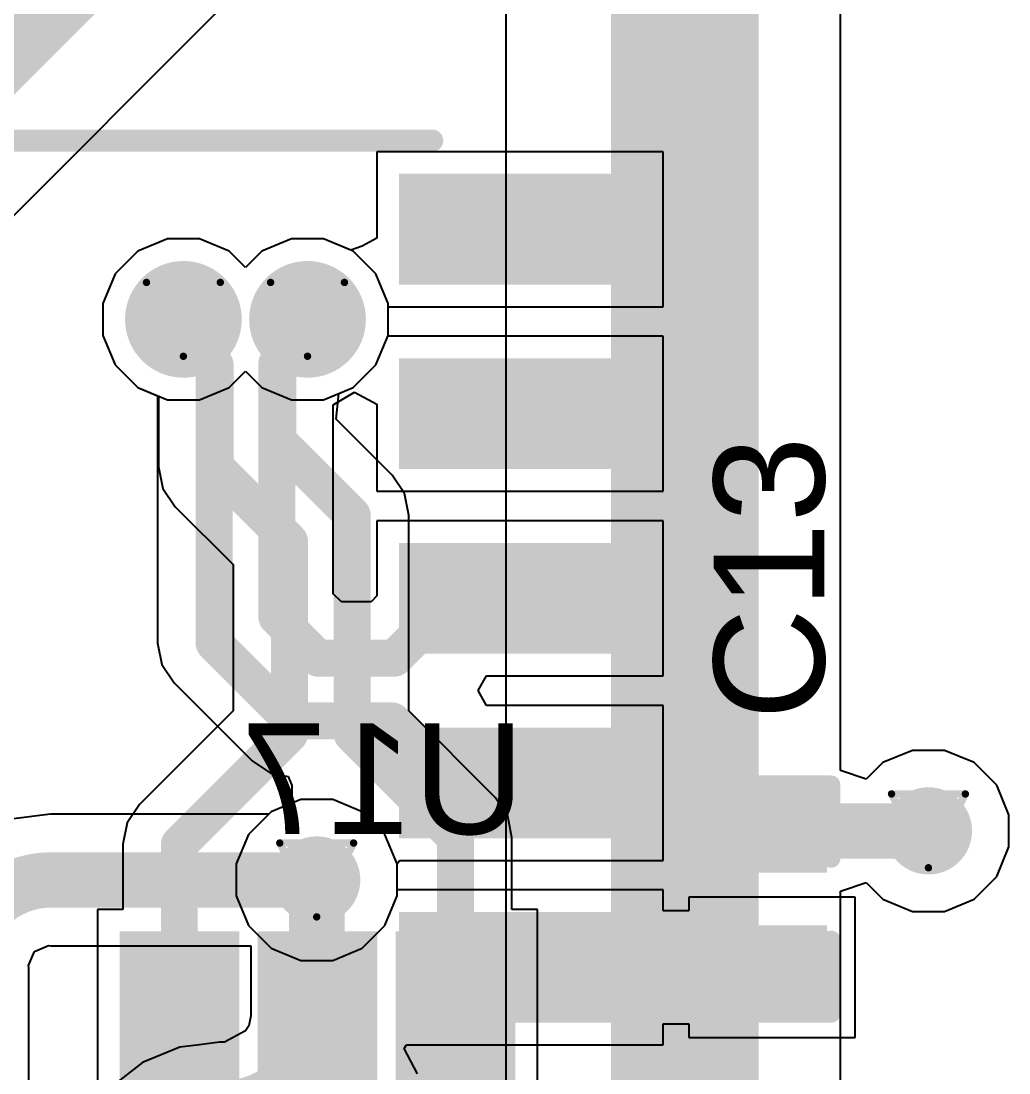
# Model space of a CAD drawing. Header units: inches. Extents: x 0 to 5359, y 0 to 5098.
# Drawn here: x 28.44 to 35.24, y 52.22 to 59.46 of the extents above; entities that cross this region are included whole.
import ezdxf

# ---------------------------------------------------------------- set-up
doc = ezdxf.new("R2010")
doc.units = ezdxf.units.IN
for name, color, linetype in [('Bottom Layer', 5, 'Continuous'), ('Bottom Overlay', 54, 'Continuous'), ('Bottom Paste', 16, 'Continuous'), ('Bottom Solder', 6, 'Continuous'), ('Drill Drawing', 1, 'Continuous'), ('Layer 1', 16, 'Continuous'), ('Layer 2', 76, 'Continuous'), ('Top Layer', 1, 'Continuous'), ('Top Overlay', 2, 'Continuous'), ('Top Paste', 8, 'Continuous'), ('Top Solder', 216, 'Continuous'), ('Via Holes', 16, 'Continuous')]:
    doc.layers.add(name, color=color, linetype=linetype)
doc.styles.add('Arial', font='', dxfattribs={"height": 0.2})
doc.styles.get('Arial').set_extended_font_data('Arial')

# ---------------------------------------------------------------- blocks, each defined once
blk = doc.blocks.new('SOT_23_6_B_3')
at = {"layer": 'Bottom Layer'}
for points in [[(-1.91999743, 1.26000002), (-0.69999733, 1.26000002), (-0.69999733, 0.64000126), (-1.91999743, 0.64000126)], [(0.70000241, 1.26000002), (1.92000251, 1.26000002), (1.92000251, 0.64000126), (0.70000241, 0.64000126)], [(-1.91999743, 0.30999938), (-0.69999733, 0.30999938), (-0.69999733, -0.30999938), (-1.91999743, -0.30999938)], [(0.70000241, 0.30999938), (1.92000251, 0.30999938), (1.92000251, -0.30999938), (0.70000241, -0.30999938)], [(-1.91999743, -0.64000126), (-0.69999733, -0.64000126), (-0.69999733, -1.26000002), (-1.91999743, -1.26000002)], [(0.70000241, -0.64000126), (1.92000251, -0.64000126), (1.92000251, -1.26000002), (0.70000241, -1.26000002)]]:
    blk.add_hatch(color=5, dxfattribs=at).paths.add_polyline_path(points)
at = {"layer": 'Bottom Paste'}
for points in [[(-1.91999743, 1.26000002), (-0.69999733, 1.26000002), (-0.69999733, 0.64000126), (-1.91999743, 0.64000126)], [(0.70000241, 1.26000002), (1.92000251, 1.26000002), (1.92000251, 0.64000126), (0.70000241, 0.64000126)], [(-1.91999743, 0.30999938), (-0.69999733, 0.30999938), (-0.69999733, -0.30999938), (-1.91999743, -0.30999938)], [(0.70000241, 0.30999938), (1.92000251, 0.30999938), (1.92000251, -0.30999938), (0.70000241, -0.30999938)], [(-1.91999743, -0.64000126), (-0.69999733, -0.64000126), (-0.69999733, -1.26000002), (-1.91999743, -1.26000002)], [(0.70000241, -0.64000126), (1.92000251, -0.64000126), (1.92000251, -1.26000002), (0.70000241, -1.26000002)]]:
    blk.add_hatch(color=16, dxfattribs=at).paths.add_polyline_path(points)
at = {"layer": 'Bottom Solder'}
for points in [[(-2.02159743, 1.36160002), (-0.59839733, 1.36160002), (-0.59839733, 0.53840126), (-2.02159743, 0.53840126)], [(0.5984024099999999, 1.36160002), (2.02160251, 1.36160002), (2.02160251, 0.53840126), (0.5984024099999999, 0.53840126)], [(-2.02159743, 0.41159938), (-0.59839733, 0.41159938), (-0.59839733, -0.41159938), (-2.02159743, -0.41159938)], [(0.5984024099999999, 0.41159938), (2.02160251, 0.41159938), (2.02160251, -0.41159938), (0.5984024099999999, -0.41159938)], [(-2.02159743, -0.53840126), (-0.59839733, -0.53840126), (-0.59839733, -1.36160002), (-2.02159743, -1.36160002)], [(0.5984024099999999, -0.53840126), (2.02160251, -0.53840126), (2.02160251, -1.36160002), (0.5984024099999999, -1.36160002)]]:
    blk.add_hatch(color=6, dxfattribs=at).paths.add_polyline_path(points)
at = {"layer": 'Bottom Overlay'}
for points in [[(-0.889, 1.524, 0.127, 0.127, 0), (-0.889, 1.4240002, 0.127, 0.127, 0)], [(-0.889, 1.524, 0.127, 0.127, 0), (0.8636, 1.524, 0.127, 0.127, 0)], [(0.8636, 1.524, 0.127, 0.127, 0), (0.8636, 1.4240002, 0.127, 0.127, 0)], [(-2.1844, -0.8382, 0.127, 0.127, 0), (-2.1844, -1.0922, 0.127, 0.127, 0)], [(-2.1844, -0.8382, 0.127, 0.127, 0), (-2.0574, -0.9652, 0.127, 0.127, 0)], [(-2.0574, -0.9652, 0.127, 0.127, 0), (-2.1844, -1.0922, 0.127, 0.127, 0)], [(-0.889, -1.4240002, 0.127, 0.127, 0), (-0.889, -1.524, 0.127, 0.127, 0)], [(0.8636, -1.4240002, 0.127, 0.127, 0), (0.8636, -1.524, 0.127, 0.127, 0)], [(-0.889, -1.524, 0.127, 0.127, 0), (0.8636, -1.524, 0.127, 0.127, 0)]]:
    blk.add_lwpolyline(points, format="xyseb", dxfattribs=at)
for points in [[(-0.9207499999999998, 1.524, 0.0635, 0.0635, 1), (-0.85725, 1.524, 0.0635, 0.0635, 1)], [(-0.9207499999999998, 1.524, 0.0635, 0.0635, 1), (-0.85725, 1.524, 0.0635, 0.0635, 1)], [(0.83185, 1.524, 0.0635, 0.0635, 1), (0.8953499999999999, 1.524, 0.0635, 0.0635, 1)], [(0.83185, 1.524, 0.0635, 0.0635, 1), (0.8953499999999999, 1.524, 0.0635, 0.0635, 1)], [(-0.9207499999999998, 1.4240002, 0.0635, 0.0635, 1), (-0.85725, 1.4240002, 0.0635, 0.0635, 1)], [(0.83185, 1.4240002, 0.0635, 0.0635, 1), (0.8953499999999999, 1.4240002, 0.0635, 0.0635, 1)], [(-2.21615, -0.8382, 0.0635, 0.0635, 1), (-2.15265, -0.8382, 0.0635, 0.0635, 1)], [(-2.21615, -0.8382, 0.0635, 0.0635, 1), (-2.15265, -0.8382, 0.0635, 0.0635, 1)], [(-2.08915, -0.9652, 0.0635, 0.0635, 1), (-2.02565, -0.9652, 0.0635, 0.0635, 1)], [(-2.08915, -0.9652, 0.0635, 0.0635, 1), (-2.02565, -0.9652, 0.0635, 0.0635, 1)], [(-2.21615, -1.0922, 0.0635, 0.0635, 1), (-2.15265, -1.0922, 0.0635, 0.0635, 1)], [(-2.21615, -1.0922, 0.0635, 0.0635, 1), (-2.15265, -1.0922, 0.0635, 0.0635, 1)], [(-0.9207499999999998, -1.4240002, 0.0635, 0.0635, 1), (-0.85725, -1.4240002, 0.0635, 0.0635, 1)], [(0.83185, -1.4240002, 0.0635, 0.0635, 1), (0.8953499999999999, -1.4240002, 0.0635, 0.0635, 1)], [(-0.9207499999999998, -1.524, 0.0635, 0.0635, 1), (-0.85725, -1.524, 0.0635, 0.0635, 1)], [(-0.9207499999999998, -1.524, 0.0635, 0.0635, 1), (-0.85725, -1.524, 0.0635, 0.0635, 1)], [(0.83185, -1.524, 0.0635, 0.0635, 1), (0.8953499999999999, -1.524, 0.0635, 0.0635, 1)], [(0.83185, -1.524, 0.0635, 0.0635, 1), (0.8953499999999999, -1.524, 0.0635, 0.0635, 1)]]:
    blk.add_lwpolyline(points, format="xyseb", close=True, dxfattribs=at)
blk = doc.blocks.new('SOP_16_37')
at = {"layer": 'Top Layer'}
for points in [[(-3.45560142, 0.9143999999999999), (-1.99390254, 0.9143999999999999), (-1.99390254, 0.3556), (-3.45560142, 0.3556)], [(-3.45560142, -0.3556), (-1.99390254, -0.3556), (-1.99390254, -0.9143999999999999), (-3.45560142, -0.9143999999999999)], [(-3.45560396, -1.6256), (-1.99390508, -1.6256), (-1.99390508, -2.1844), (-3.45560396, -2.1844)], [(-3.45560142, -2.8956), (-1.99390254, -2.8956), (-1.99390254, -3.4544), (-3.45560142, -3.4544)], [(-3.45560142, -4.16559746), (-1.99390254, -4.16559746), (-1.99390254, -4.72439746), (-3.45560142, -4.72439746)]]:
    blk.add_hatch(color=1, dxfattribs=at).paths.add_polyline_path(points)
at = {"layer": 'Top Paste'}
for points in [[(-3.45560142, 0.9143999999999999), (-1.99390254, 0.9143999999999999), (-1.99390254, 0.3556), (-3.45560142, 0.3556)], [(-3.45560142, -0.3556), (-1.99390254, -0.3556), (-1.99390254, -0.9143999999999999), (-3.45560142, -0.9143999999999999)], [(-3.45560396, -1.6256), (-1.99390508, -1.6256), (-1.99390508, -2.1844), (-3.45560396, -2.1844)], [(-3.45560142, -2.8956), (-1.99390254, -2.8956), (-1.99390254, -3.4544), (-3.45560142, -3.4544)], [(-3.45560142, -4.16559746), (-1.99390254, -4.16559746), (-1.99390254, -4.72439746), (-3.45560142, -4.72439746)]]:
    blk.add_hatch(color=8, dxfattribs=at).paths.add_polyline_path(points)
at = {"layer": 'Top Solder'}
for points in [[(-3.55720142, 1.016), (-1.89230254, 1.016), (-1.89230254, 0.254), (-3.55720142, 0.254)], [(-3.55720142, -0.254), (-1.89230254, -0.254), (-1.89230254, -1.016), (-3.55720142, -1.016)], [(-3.557203959999999, -1.524), (-1.89230508, -1.524), (-1.89230508, -2.286), (-3.557203959999999, -2.286)], [(-3.55720142, -2.794), (-1.89230254, -2.794), (-1.89230254, -3.556), (-3.55720142, -3.556)], [(-3.55720142, -4.06399746), (-1.89230254, -4.06399746), (-1.89230254, -4.82599746), (-3.55720142, -4.82599746)]]:
    blk.add_hatch(color=216, dxfattribs=at).paths.add_polyline_path(points)
at = {"layer": 'Top Overlay'}
blk.add_lwpolyline([(2.1209, -5.0546, 0.1524, 0.1524, 0), (-2.1209, -5.0546, 0.1524, 0.1524, 0)], format="xyseb", dxfattribs=at)
blk.add_lwpolyline([(-2.159, -5.0546, 0.0762, 0.0762, 1), (-2.0828, -5.0546, 0.0762, 0.0762, 1)], format="xyseb", close=True, dxfattribs=at)
blk = doc.blocks.new('C___0402_351')
at = {"layer": 'Top Layer'}
for points in [[(-0.6985025399999999, -0.3175), (-0.6985025399999999, 0.3174999999999999), (-0.2413025400000001, 0.3175), (-0.2413025399999999, -0.3174999999999999)], [(0.2413000000000001, -0.3175), (0.2412999999999999, 0.3174999999999999), (0.6985, 0.3175), (0.6985, -0.3174999999999999)]]:
    blk.add_hatch(color=1, dxfattribs=at).paths.add_polyline_path(points)
at = {"layer": 'Top Paste'}
for points in [[(-0.6985025399999999, -0.3175), (-0.6985025399999999, 0.3174999999999999), (-0.2413025400000001, 0.3175), (-0.2413025399999999, -0.3174999999999999)], [(0.2413000000000001, -0.3175), (0.2412999999999999, 0.3174999999999999), (0.6985, 0.3175), (0.6985, -0.3174999999999999)]]:
    blk.add_hatch(color=8, dxfattribs=at).paths.add_polyline_path(points)
at = {"layer": 'Top Solder'}
for points in [[(-0.75850242, -0.3774998800000001), (-0.75850242, 0.3774998799999999), (-0.1813026600000001, 0.3774998800000001), (-0.1813026599999999, -0.3774998799999999)], [(0.1813001200000001, -0.3774998800000001), (0.1813001199999999, 0.3774998799999999), (0.7584998799999999, 0.3774998800000001), (0.7584998799999999, -0.3774998799999999)]]:
    blk.add_hatch(color=216, dxfattribs=at).paths.add_polyline_path(points)
at = {"layer": 'Top Overlay'}
for points in [[(-0.7874, 0.4064, 0.127, 0.127, 0), (-0.27940254, 0.40640254, 0.127, 0.127, 0)], [(-0.7874, -0.4064, 0.127, 0.127, 0), (-0.7874, 0.4064, 0.127, 0.127, 0)], [(0.7874, 0.4064, 0.127, 0.127, 0), (0.2794, 0.4064, 0.127, 0.127, 0)], [(0.7874, -0.4064, 0.127, 0.127, 0), (0.7874, 0.4064, 0.127, 0.127, 0)], [(-0.27940254, -0.40640254, 0.127, 0.127, 0), (-0.7874, -0.4064, 0.127, 0.127, 0)], [(0.7874, -0.4064, 0.127, 0.127, 0), (0.2794, -0.4064, 0.127, 0.127, 0)]]:
    blk.add_lwpolyline(points, format="xyseb", dxfattribs=at)
for points in [[(-0.8191499999999999, 0.4064, 0.0635, 0.0635, 1), (-0.7556499999999999, 0.4064, 0.0635, 0.0635, 1)], [(-0.8191499999999999, 0.4064, 0.0635, 0.0635, 1), (-0.7556499999999999, 0.4064, 0.0635, 0.0635, 1)], [(-0.31115254, 0.40640254, 0.0635, 0.0635, 1), (-0.24765254, 0.40640254, 0.0635, 0.0635, 1)], [(0.24765, 0.4064, 0.0635, 0.0635, 1), (0.31115, 0.4064, 0.0635, 0.0635, 1)], [(0.7556499999999999, 0.4064, 0.0635, 0.0635, 1), (0.8191499999999999, 0.4064, 0.0635, 0.0635, 1)], [(0.7556499999999999, 0.4064, 0.0635, 0.0635, 1), (0.8191499999999999, 0.4064, 0.0635, 0.0635, 1)], [(-0.8191499999999999, -0.4064, 0.0635, 0.0635, 1), (-0.7556499999999999, -0.4064, 0.0635, 0.0635, 1)], [(-0.8191499999999999, -0.4064, 0.0635, 0.0635, 1), (-0.7556499999999999, -0.4064, 0.0635, 0.0635, 1)], [(-0.31115254, -0.40640254, 0.0635, 0.0635, 1), (-0.24765254, -0.40640254, 0.0635, 0.0635, 1)], [(0.24765, -0.4064, 0.0635, 0.0635, 1), (0.31115, -0.4064, 0.0635, 0.0635, 1)], [(0.7556499999999999, -0.4064, 0.0635, 0.0635, 1), (0.8191499999999999, -0.4064, 0.0635, 0.0635, 1)], [(0.7556499999999999, -0.4064, 0.0635, 0.0635, 1), (0.8191499999999999, -0.4064, 0.0635, 0.0635, 1)]]:
    blk.add_lwpolyline(points, format="xyseb", close=True, dxfattribs=at)

msp = doc.modelspace()

# ---------------------------------------------------------------- hatches: boundary and pattern name
at = {"layer": 'Bottom Layer'}
h = msp.add_hatch(color=5, dxfattribs=at)
edge = h.paths.add_edge_path()
edge.add_arc((29.55770314, 57.40399999999999), 0.2999994, 0, 360)
h = msp.add_hatch(color=5, dxfattribs=at)
edge = h.paths.add_edge_path()
edge.add_arc((30.41170194, 57.40399999999999), 0.2999994, 0, 360)
h = msp.add_hatch(color=5, dxfattribs=at)
edge = h.paths.add_edge_path()
edge.add_arc((34.68369999999999, 53.8842458), 0.2999994, 0, 360)
h = msp.add_hatch(color=5, dxfattribs=at)
edge = h.paths.add_edge_path()
edge.add_arc((30.47498096, 53.54644612), 0.2999994, 0, 360)
at = {"layer": 'Bottom Solder'}
h = msp.add_hatch(color=6, dxfattribs=at)
edge = h.paths.add_edge_path()
edge.add_arc((29.55770314, 57.40399999999999), 0.4015993999999999, 0, 360)
h = msp.add_hatch(color=6, dxfattribs=at)
edge = h.paths.add_edge_path()
edge.add_arc((30.41170194, 57.40399999999999), 0.4015993999999999, 0, 360)
at = {"layer": 'Layer 1'}
h = msp.add_hatch(color=16, dxfattribs=at)
edge = h.paths.add_edge_path()
edge.add_arc((29.55770314, 57.40399999999999), 0.2999994, 0, 360)
h = msp.add_hatch(color=16, dxfattribs=at)
edge = h.paths.add_edge_path()
edge.add_arc((30.41170194, 57.40399999999999), 0.2999994, 0, 360)
h = msp.add_hatch(color=16, dxfattribs=at)
edge = h.paths.add_edge_path()
edge.add_arc((34.68369999999999, 53.8842458), 0.2999994, 0, 360)
h = msp.add_hatch(color=16, dxfattribs=at)
edge = h.paths.add_edge_path()
edge.add_arc((30.47498096, 53.54644612), 0.2999994, 0, 360)
at = {"layer": 'Layer 2'}
h = msp.add_hatch(color=76, dxfattribs=at)
edge = h.paths.add_edge_path()
edge.add_arc((29.55770314, 57.40399999999999), 0.2999994, 0, 360)
h = msp.add_hatch(color=76, dxfattribs=at)
edge = h.paths.add_edge_path()
edge.add_arc((30.41170194, 57.40399999999999), 0.2999994, 0, 360)
h = msp.add_hatch(color=76, dxfattribs=at)
edge = h.paths.add_edge_path()
edge.add_arc((34.68369999999999, 53.8842458), 0.2999994, 0, 360)
h = msp.add_hatch(color=76, dxfattribs=at)
edge = h.paths.add_edge_path()
edge.add_arc((30.47498096, 53.54644612), 0.2999994, 0, 360)
at = {"layer": 'Top Layer'}
h = msp.add_hatch(color=1, dxfattribs=at)
edge = h.paths.add_edge_path()
edge.add_arc((29.55770314, 57.40399999999999), 0.2999994, 0, 360)
h = msp.add_hatch(color=1, dxfattribs=at)
edge = h.paths.add_edge_path()
edge.add_arc((30.41170194, 57.40399999999999), 0.2999994, 0, 360)
h = msp.add_hatch(color=1, dxfattribs=at)
edge = h.paths.add_edge_path()
edge.add_arc((34.68369999999999, 53.8842458), 0.2999994, 0, 360)
h = msp.add_hatch(color=1, dxfattribs=at)
edge = h.paths.add_edge_path()
edge.add_arc((30.47498096, 53.54644612), 0.2999994, 0, 360)
at = {"layer": 'Top Solder'}
h = msp.add_hatch(color=216, dxfattribs=at)
edge = h.paths.add_edge_path()
edge.add_arc((29.55770314, 57.40399999999999), 0.4015993999999999, 0, 360)
h = msp.add_hatch(color=216, dxfattribs=at)
edge = h.paths.add_edge_path()
edge.add_arc((30.41170194, 57.40399999999999), 0.4015993999999999, 0, 360)
at = {"layer": 'Via Holes'}
h = msp.add_hatch(color=7, dxfattribs=at)
edge = h.paths.add_edge_path()
edge.add_arc((29.55770314, 57.40399999999999), 0.1499997, 0, 360)
h = msp.add_hatch(color=7, dxfattribs=at)
edge = h.paths.add_edge_path()
edge.add_arc((30.41170194, 57.40399999999999), 0.1499997, 0, 360)
h = msp.add_hatch(color=7, dxfattribs=at)
edge = h.paths.add_edge_path()
edge.add_arc((34.68369999999999, 53.8842458), 0.1499997, 0, 360)
h = msp.add_hatch(color=7, dxfattribs=at)
edge = h.paths.add_edge_path()
edge.add_arc((30.47498096, 53.54644612), 0.1499997, 0, 360)

# ---------------------------------------------------------------- linework, layer by layer
at = {"layer": 'Bottom Layer'}
for p, q in [((29.44750524, 57.95799939999999), (29.24388868, 57.8736587)), ((29.66790104, 57.95799939999999), (29.44750524, 57.95799939999999)), ((29.8715176, 57.8736587), (29.66790104, 57.95799939999999)), ((30.30150404, 57.95799939999999), (30.09788748, 57.8736587)), ((30.52189984, 57.95799939999999), (30.30150404, 57.95799939999999)), ((30.7255164, 57.8736587), (30.52189984, 57.95799939999999)), ((29.24388868, 57.8736587), (29.08804444, 57.71781445999999)), ((29.98470254, 57.76047376), (29.8715176, 57.8736587)), ((30.09788748, 57.8736587), (29.98470254, 57.76047376)), ((30.88136064, 57.71781445999999), (30.7255164, 57.8736587)), ((29.08804444, 57.71781445999999), (29.00370374, 57.5141979)), ((30.96570134, 57.5141979), (30.88136064, 57.71781445999999)), ((29.00370374, 57.5141979), (29.00370374, 57.29380209999999)), ((30.96570134, 57.29380209999999), (30.96570134, 57.5141979)), ((29.00370374, 57.29380209999999), (29.08804444, 57.09018554)), ((30.88136064, 57.09018554), (30.96570134, 57.29380209999999)), ((29.08804444, 57.09018554), (29.24388868, 56.93434129999999)), ((30.7255164, 56.93434129999999), (30.88136064, 57.09018554)), ((29.24388868, 56.93434129999999), (29.38744694, 56.87487736)), ((30.62720824, 56.89362001999999), (30.7255164, 56.93434129999999)), ((29.38744694, 56.87487736), (29.38744694, 56.38890931999999)), ((30.60834874, 56.71650073999999), (30.62720824, 56.89362001999999)), ((30.99397408, 56.33087539999999), (30.60834874, 56.71650073999999)), ((29.38744694, 56.38890931999999), (29.41701762, 56.24025074)), ((31.0781827, 56.20484822), (30.99397408, 56.33087539999999)), ((29.41701762, 56.24025074), (29.50122624, 56.11422356)), ((31.10775338, 56.05618964), (31.0781827, 56.20484822)), ((29.50122624, 56.11422356), (29.89902326, 55.71642654)), ((31.10775338, 54.70941814), (31.10775338, 56.05618964)), ((29.89902326, 55.71642654), (29.89902326, 54.7102284)), ((29.89902326, 54.7102284), (29.2553136, 54.0665162)), ((31.7046864, 54.11248512), (31.10775338, 54.70941814)), ((31.78889501999999, 53.98645793999999), (31.7046864, 54.11248512)), ((29.2553136, 54.0665162), (29.17110498, 53.94048902)), ((29.17110498, 53.94048902), (29.1415343, 53.79183044)), ((31.8184657, 53.83779936), (31.78889501999999, 53.98645793999999)), ((29.1415343, 53.79183044), (29.1415343, 53.34419862)), ((31.8184657, 53.34419862), (31.8184657, 53.83779936)), ((29.1415343, 53.34419862), (28.96599998, 53.34419862)), ((28.96599998, 53.34419862), (28.96599998, 51.61620105999999)), ((31.99400002, 53.34419862), (31.8184657, 53.34419862)), ((31.99400002, 51.61620105999999), (31.99400002, 53.34419862))]:
    msp.add_line(p, q, dxfattribs=at)
for points in [[(29.55770314, 57.31037306, 0.254, 0.254, 0), (29.55770314, 57.40399999999999, 0.254, 0.254, 0)], [(30.41170194, 57.31037306, 0.254, 0.254, 0), (30.41170194, 57.40399999999999, 0.254, 0.254, 0)], [(29.55770314, 57.31037306, 0.254, 0.254, 0), (29.775912, 57.0921642, 0.254, 0.254, 0)], [(30.207712, 57.10638312, 0.254, 0.254, 0), (30.41170194, 57.31037306, 0.254, 0.254, 0)], [(29.775912, 56.38890931999999, 0.254, 0.254, 0), (29.775912, 57.0921642, 0.254, 0.254, 0)], [(30.207712, 56.56776596, 0.254, 0.254, 0), (30.207712, 57.10638312, 0.254, 0.254, 0)], [(30.207712, 56.56776596, 0.254, 0.254, 0), (30.71928832, 56.05618964, 0.254, 0.254, 0)], [(29.775912, 56.38890931999999, 0.254, 0.254, 0), (30.28748832, 55.877333, 0.254, 0.254, 0)], [(30.71928832, 54.54851168, 0.254, 0.254, 0), (30.71928832, 56.05618964, 0.254, 0.254, 0)], [(30.28748832, 54.54931939999999, 0.254, 0.254, 0), (30.28748832, 55.877333, 0.254, 0.254, 0)], [(29.52999936, 53.79183044, 0.254, 0.254, 0), (30.28748832, 54.54931939999999, 0.254, 0.254, 0)], [(30.71928832, 54.54851168, 0.254, 0.254, 0), (31.43000064, 53.83779936, 0.254, 0.254, 0)], [(31.43000064, 52.48019984, 0.254, 0.254, 0), (31.43000064, 53.83779936, 0.254, 0.254, 0)], [(29.52999936, 52.48019984, 0.254, 0.254, 0), (29.52999936, 53.79183044, 0.254, 0.254, 0)], [(30.47498096, 53.54644612, 0.3809999999999999, 0.3809999999999999, 0), (30.47749048, 53.5439366, 0.3809999999999999, 0.3809999999999999, 0)], [(30.47749048, 52.48270936, 0.3809999999999999, 0.3809999999999999, 0), (30.47749048, 53.5439366, 0.3809999999999999, 0.3809999999999999, 0)], [(30.47749048, 52.48270936, 0.3809999999999999, 0.3809999999999999, 0), (30.48, 52.48019984, 0.3809999999999999, 0.3809999999999999, 0)]]:
    msp.add_lwpolyline(points, format="xyseb", dxfattribs=at)
for points in [[(29.49420314, 57.40399999999999, 0.127, 0.127, 1), (29.62120314, 57.40399999999999, 0.127, 0.127, 1)], [(30.34820194, 57.40399999999999, 0.127, 0.127, 1), (30.47520194, 57.40399999999999, 0.127, 0.127, 1)], [(29.49420314, 57.31037306, 0.127, 0.127, 1), (29.62120314, 57.31037306, 0.127, 0.127, 1)], [(29.49420314, 57.31037306, 0.127, 0.127, 1), (29.62120314, 57.31037306, 0.127, 0.127, 1)], [(30.34820194, 57.31037306, 0.127, 0.127, 1), (30.47520194, 57.31037306, 0.127, 0.127, 1)], [(30.34820194, 57.31037306, 0.127, 0.127, 1), (30.47520194, 57.31037306, 0.127, 0.127, 1)], [(29.712412, 57.0921642, 0.127, 0.127, 1), (29.839412, 57.0921642, 0.127, 0.127, 1)], [(29.712412, 57.0921642, 0.127, 0.127, 1), (29.839412, 57.0921642, 0.127, 0.127, 1)], [(30.144212, 57.10638312, 0.127, 0.127, 1), (30.271212, 57.10638312, 0.127, 0.127, 1)], [(30.144212, 57.10638312, 0.127, 0.127, 1), (30.271212, 57.10638312, 0.127, 0.127, 1)], [(30.144212, 56.56776596, 0.127, 0.127, 1), (30.271212, 56.56776596, 0.127, 0.127, 1)], [(30.144212, 56.56776596, 0.127, 0.127, 1), (30.271212, 56.56776596, 0.127, 0.127, 1)], [(29.712412, 56.38890931999999, 0.127, 0.127, 1), (29.839412, 56.38890931999999, 0.127, 0.127, 1)], [(29.712412, 56.38890931999999, 0.127, 0.127, 1), (29.839412, 56.38890931999999, 0.127, 0.127, 1)], [(30.65578832, 56.05618964, 0.127, 0.127, 1), (30.78278831999999, 56.05618964, 0.127, 0.127, 1)], [(30.65578832, 56.05618964, 0.127, 0.127, 1), (30.78278831999999, 56.05618964, 0.127, 0.127, 1)], [(30.22398832, 55.877333, 0.127, 0.127, 1), (30.35098832, 55.877333, 0.127, 0.127, 1)], [(30.22398832, 55.877333, 0.127, 0.127, 1), (30.35098832, 55.877333, 0.127, 0.127, 1)], [(30.22398832, 54.54931939999999, 0.127, 0.127, 1), (30.35098832, 54.54931939999999, 0.127, 0.127, 1)], [(30.22398832, 54.54931939999999, 0.127, 0.127, 1), (30.35098832, 54.54931939999999, 0.127, 0.127, 1)], [(30.65578832, 54.54851168, 0.127, 0.127, 1), (30.78278831999999, 54.54851168, 0.127, 0.127, 1)], [(30.65578832, 54.54851168, 0.127, 0.127, 1), (30.78278831999999, 54.54851168, 0.127, 0.127, 1)], [(31.36650064, 53.83779936, 0.127, 0.127, 1), (31.49350064, 53.83779936, 0.127, 0.127, 1)], [(31.36650064, 53.83779936, 0.127, 0.127, 1), (31.49350064, 53.83779936, 0.127, 0.127, 1)], [(29.46649936, 53.79183044, 0.127, 0.127, 1), (29.59349936, 53.79183044, 0.127, 0.127, 1)], [(29.46649936, 53.79183044, 0.127, 0.127, 1), (29.59349936, 53.79183044, 0.127, 0.127, 1)], [(30.37973096, 53.54644612, 0.1905, 0.1905, 1), (30.57023096, 53.54644612, 0.1905, 0.1905, 1)], [(30.38224048, 53.5439366, 0.1905, 0.1905, 1), (30.57274048, 53.5439366, 0.1905, 0.1905, 1)], [(30.38224048, 53.5439366, 0.1905, 0.1905, 1), (30.57274048, 53.5439366, 0.1905, 0.1905, 1)], [(30.38224048, 52.48270936, 0.1905, 0.1905, 1), (30.57274048, 52.48270936, 0.1905, 0.1905, 1)], [(30.38224048, 52.48270936, 0.1905, 0.1905, 1), (30.57274048, 52.48270936, 0.1905, 0.1905, 1)], [(30.38475, 52.48019984, 0.1905, 0.1905, 1), (30.57525, 52.48019984, 0.1905, 0.1905, 1)], [(29.46649936, 52.48019984, 0.127, 0.127, 1), (29.59349936, 52.48019984, 0.127, 0.127, 1)], [(31.36650064, 52.48019984, 0.127, 0.127, 1), (31.49350064, 52.48019984, 0.127, 0.127, 1)]]:
    msp.add_lwpolyline(points, format="xyseb", close=True, dxfattribs=at)
at = {"layer": 'Drill Drawing'}
for points in [[(29.30370314, 57.65799999999999, 0.0508, 0.0508, 0), (29.81170314, 57.65799999999999, 0.0508, 0.0508, 0)], [(29.30370314, 57.65799999999999, 0.0508, 0.0508, 0), (29.55770314, 57.15, 0.0508, 0.0508, 0)], [(29.55770314, 57.15, 0.0508, 0.0508, 0), (29.81170314, 57.65799999999999, 0.0508, 0.0508, 0)], [(30.15770194, 57.65799999999999, 0.0508, 0.0508, 0), (30.66570194, 57.65799999999999, 0.0508, 0.0508, 0)], [(30.15770194, 57.65799999999999, 0.0508, 0.0508, 0), (30.41170194, 57.15, 0.0508, 0.0508, 0)], [(30.41170194, 57.15, 0.0508, 0.0508, 0), (30.66570194, 57.65799999999999, 0.0508, 0.0508, 0)], [(34.4297, 54.13824579999999, 0.0508, 0.0508, 0), (34.9377, 54.13824579999999, 0.0508, 0.0508, 0)], [(34.4297, 54.13824579999999, 0.0508, 0.0508, 0), (34.68369999999999, 53.6302458, 0.0508, 0.0508, 0)], [(34.68369999999999, 53.6302458, 0.0508, 0.0508, 0), (34.9377, 54.13824579999999, 0.0508, 0.0508, 0)], [(30.22098096, 53.80044612, 0.0508, 0.0508, 0), (30.72898096, 53.80044612, 0.0508, 0.0508, 0)], [(30.22098096, 53.80044612, 0.0508, 0.0508, 0), (30.47498096, 53.29244611999999, 0.0508, 0.0508, 0)], [(30.47498096, 53.29244611999999, 0.0508, 0.0508, 0), (30.72898096, 53.80044612, 0.0508, 0.0508, 0)]]:
    msp.add_lwpolyline(points, format="xyseb", dxfattribs=at)
for points in [[(29.29100314, 57.65799999999999, 0.0254, 0.0254, 1), (29.31640314, 57.65799999999999, 0.0254, 0.0254, 1)], [(29.29100314, 57.65799999999999, 0.0254, 0.0254, 1), (29.31640314, 57.65799999999999, 0.0254, 0.0254, 1)], [(29.79900314, 57.65799999999999, 0.0254, 0.0254, 1), (29.82440314, 57.65799999999999, 0.0254, 0.0254, 1)], [(29.79900314, 57.65799999999999, 0.0254, 0.0254, 1), (29.82440314, 57.65799999999999, 0.0254, 0.0254, 1)], [(30.14500194, 57.65799999999999, 0.0254, 0.0254, 1), (30.17040194, 57.65799999999999, 0.0254, 0.0254, 1)], [(30.14500194, 57.65799999999999, 0.0254, 0.0254, 1), (30.17040194, 57.65799999999999, 0.0254, 0.0254, 1)], [(30.65300194, 57.65799999999999, 0.0254, 0.0254, 1), (30.67840194, 57.65799999999999, 0.0254, 0.0254, 1)], [(30.65300194, 57.65799999999999, 0.0254, 0.0254, 1), (30.67840194, 57.65799999999999, 0.0254, 0.0254, 1)], [(29.54500314, 57.15, 0.0254, 0.0254, 1), (29.57040314, 57.15, 0.0254, 0.0254, 1)], [(29.54500314, 57.15, 0.0254, 0.0254, 1), (29.57040314, 57.15, 0.0254, 0.0254, 1)], [(30.39900193999999, 57.15, 0.0254, 0.0254, 1), (30.42440194, 57.15, 0.0254, 0.0254, 1)], [(30.39900193999999, 57.15, 0.0254, 0.0254, 1), (30.42440194, 57.15, 0.0254, 0.0254, 1)], [(34.41699999999999, 54.13824579999999, 0.0254, 0.0254, 1), (34.4424, 54.13824579999999, 0.0254, 0.0254, 1)], [(34.41699999999999, 54.13824579999999, 0.0254, 0.0254, 1), (34.4424, 54.13824579999999, 0.0254, 0.0254, 1)], [(34.925, 54.13824579999999, 0.0254, 0.0254, 1), (34.95039999999999, 54.13824579999999, 0.0254, 0.0254, 1)], [(34.925, 54.13824579999999, 0.0254, 0.0254, 1), (34.95039999999999, 54.13824579999999, 0.0254, 0.0254, 1)], [(30.20828096, 53.80044612, 0.0254, 0.0254, 1), (30.23368096, 53.80044612, 0.0254, 0.0254, 1)], [(30.20828096, 53.80044612, 0.0254, 0.0254, 1), (30.23368096, 53.80044612, 0.0254, 0.0254, 1)], [(30.71628096, 53.80044612, 0.0254, 0.0254, 1), (30.74168096, 53.80044612, 0.0254, 0.0254, 1)], [(30.71628096, 53.80044612, 0.0254, 0.0254, 1), (30.74168096, 53.80044612, 0.0254, 0.0254, 1)], [(34.671, 53.6302458, 0.0254, 0.0254, 1), (34.6964, 53.6302458, 0.0254, 0.0254, 1)], [(34.671, 53.6302458, 0.0254, 0.0254, 1), (34.6964, 53.6302458, 0.0254, 0.0254, 1)], [(30.46228096, 53.29244611999999, 0.0254, 0.0254, 1), (30.48768096, 53.29244611999999, 0.0254, 0.0254, 1)], [(30.46228096, 53.29244611999999, 0.0254, 0.0254, 1), (30.48768096, 53.29244611999999, 0.0254, 0.0254, 1)]]:
    msp.add_lwpolyline(points, format="xyseb", close=True, dxfattribs=at)
at = {"layer": 'Layer 1'}
for p, q in [((29.44750524, 57.95799939999999), (29.24388868, 57.8736587)), ((29.66790104, 57.95799939999999), (29.44750524, 57.95799939999999)), ((29.8715176, 57.8736587), (29.66790104, 57.95799939999999)), ((30.30150404, 57.95799939999999), (30.09788748, 57.8736587)), ((30.52189984, 57.95799939999999), (30.30150404, 57.95799939999999)), ((30.7255164, 57.8736587), (30.52189984, 57.95799939999999)), ((29.24388868, 57.8736587), (29.08804444, 57.71781445999999)), ((29.98470254, 57.76047376), (29.8715176, 57.8736587)), ((30.09788748, 57.8736587), (29.98470254, 57.76047376)), ((30.88136064, 57.71781445999999), (30.7255164, 57.8736587)), ((29.08804444, 57.71781445999999), (29.00370374, 57.5141979)), ((30.96570134, 57.5141979), (30.88136064, 57.71781445999999)), ((29.00370374, 57.5141979), (29.00370374, 57.29380209999999)), ((30.96570134, 57.29380209999999), (30.96570134, 57.5141979)), ((29.00370374, 57.29380209999999), (29.08804444, 57.09018554)), ((30.88136064, 57.09018554), (30.96570134, 57.29380209999999)), ((29.08804444, 57.09018554), (29.24388868, 56.93434129999999)), ((29.8715176, 56.93434129999999), (29.98470254, 57.04752624)), ((29.98470254, 57.04752624), (30.09788748, 56.93434129999999)), ((30.7255164, 56.93434129999999), (30.88136064, 57.09018554)), ((29.24388868, 56.93434129999999), (29.44750524, 56.8500006)), ((29.66790104, 56.8500006), (29.8715176, 56.93434129999999)), ((30.09788748, 56.93434129999999), (30.30150404, 56.8500006)), ((30.52189984, 56.8500006), (30.7255164, 56.93434129999999)), ((29.44750524, 56.8500006), (29.66790104, 56.8500006)), ((30.30150404, 56.8500006), (30.52189984, 56.8500006)), ((30.36478306, 54.10044552), (30.1611665, 54.01610482)), ((30.58517886, 54.10044552), (30.36478306, 54.10044552)), ((30.78879542, 54.01610482), (30.58517886, 54.10044552)), ((30.1611665, 54.01610482), (30.00532226, 53.86026058)), ((30.94463966, 53.86026058), (30.78879542, 54.01610482)), ((30.00532226, 53.86026058), (29.92098156, 53.65664401999999)), ((31.02898036, 53.65664401999999), (30.94463966, 53.86026058)), ((29.92098156, 53.65664401999999), (29.92098156, 53.43624822)), ((31.02898036, 53.43624822), (31.02898036, 53.65664401999999)), ((29.92098156, 53.43624822), (30.00532226, 53.23263166)), ((30.94463966, 53.23263166), (31.02898036, 53.43624822)), ((30.00532226, 53.23263166), (30.1611665, 53.07678742)), ((30.78879542, 53.07678742), (30.94463966, 53.23263166)), ((30.1611665, 53.07678742), (30.36478306, 52.99244672)), ((30.58517886, 52.99244672), (30.78879542, 53.07678742)), ((30.36478306, 52.99244672), (30.58517886, 52.99244672))]:
    msp.add_line(p, q, dxfattribs=at)
at = {"layer": 'Layer 2'}
for p, q in [((34.07823512, 54.29944436), (34.07823512, 77.75848304)), ((22.63255824, 52.3608935), (29.80926474, 59.53759999999999)), ((31.77539999999999, 59.53759999999999), (31.77539999999999, 48.77102259999999)), ((29.44750524, 57.95799939999999), (29.24388868, 57.8736587)), ((29.66790104, 57.95799939999999), (29.44750524, 57.95799939999999)), ((29.8715176, 57.8736587), (29.66790104, 57.95799939999999)), ((30.30150404, 57.95799939999999), (30.09788748, 57.8736587)), ((30.52189984, 57.95799939999999), (30.30150404, 57.95799939999999)), ((30.7255164, 57.8736587), (30.52189984, 57.95799939999999)), ((29.24388868, 57.8736587), (29.08804444, 57.71781445999999)), ((29.98470254, 57.76047376), (29.8715176, 57.8736587)), ((30.09788748, 57.8736587), (29.98470254, 57.76047376)), ((30.88136064, 57.71781445999999), (30.7255164, 57.8736587)), ((29.08804444, 57.71781445999999), (29.00370374, 57.5141979)), ((30.96570134, 57.5141979), (30.88136064, 57.71781445999999)), ((29.00370374, 57.5141979), (29.00370374, 57.29380209999999)), ((30.96570134, 57.29380209999999), (30.96570134, 57.5141979)), ((29.00370374, 57.29380209999999), (29.08804444, 57.09018554)), ((30.88136064, 57.09018554), (30.96570134, 57.29380209999999)), ((29.08804444, 57.09018554), (29.24388868, 56.93434129999999)), ((29.8715176, 56.93434129999999), (29.98470254, 57.04752624)), ((29.98470254, 57.04752624), (30.09788748, 56.93434129999999)), ((30.7255164, 56.93434129999999), (30.88136064, 57.09018554)), ((29.24388868, 56.93434129999999), (29.44750524, 56.8500006)), ((29.66790104, 56.8500006), (29.8715176, 56.93434129999999)), ((30.09788748, 56.93434129999999), (30.30150404, 56.8500006)), ((30.52189984, 56.8500006), (30.7255164, 56.93434129999999)), ((29.44750524, 56.8500006), (29.66790104, 56.8500006)), ((30.30150404, 56.8500006), (30.52189984, 56.8500006)), ((34.5735021, 54.4382452), (34.36988554, 54.3539045)), ((34.7938979, 54.4382452), (34.5735021, 54.4382452)), ((34.99751446, 54.3539045), (34.7938979, 54.4382452)), ((34.25603512, 54.24005407999999), (34.07823512, 54.29944436)), ((34.36988554, 54.3539045), (34.25603512, 54.24005407999999)), ((35.1533587, 54.19806025999999), (34.99751446, 54.3539045)), ((35.2376994, 53.9944437), (35.1533587, 54.19806025999999)), ((30.36478306, 54.10044552), (30.1611665, 54.01610482)), ((30.58517886, 54.10044552), (30.36478306, 54.10044552)), ((30.78879542, 54.01610482), (30.58517886, 54.10044552)), ((30.1611665, 54.01610482), (30.00532226, 53.86026058)), ((30.94463966, 53.86026058), (30.78879542, 54.01610482)), ((35.2376994, 53.77404789999999), (35.2376994, 53.9944437)), ((30.00532226, 53.86026058), (29.92098156, 53.65664401999999)), ((31.02898036, 53.65664401999999), (30.94463966, 53.86026058)), ((35.1533587, 53.57043134), (35.2376994, 53.77404789999999)), ((29.92098156, 53.65664401999999), (29.92098156, 53.43624822)), ((31.02898036, 53.43624822), (31.02898036, 53.65664401999999)), ((34.99751446, 53.41458710000001), (35.1533587, 53.57043134)), ((34.07823512, 53.46904723999999), (34.25603512, 53.52843752)), ((34.25603512, 53.52843752), (34.36988554, 53.41458710000001)), ((29.92098156, 53.43624822), (30.00532226, 53.23263166)), ((30.94463966, 53.23263166), (31.02898036, 53.43624822)), ((34.07823512, 49.36076488), (34.07823512, 53.46904723999999)), ((34.36988554, 53.41458710000001), (34.5735021, 53.3302464)), ((34.7938979, 53.3302464), (34.99751446, 53.41458710000001)), ((34.5735021, 53.3302464), (34.7938979, 53.3302464)), ((30.00532226, 53.23263166), (30.1611665, 53.07678742)), ((30.78879542, 53.07678742), (30.94463966, 53.23263166)), ((30.1611665, 53.07678742), (30.36478306, 52.99244672)), ((30.58517886, 52.99244672), (30.78879542, 53.07678742)), ((30.36478306, 52.99244672), (30.58517886, 52.99244672))]:
    msp.add_line(p, q, dxfattribs=at)
for points in [[(33.00664722, 49.01175872, 1.016, 1.016, 0), (33.00664722, 77.08224614, 1.016, 1.016, 0)], [(21.45821464, 52.73317875999999, 1.016, 1.016, 0), (30.99996086, 62.27492498, 1.016, 1.016, 0)]]:
    msp.add_lwpolyline(points, format="xyseb", dxfattribs=at)
at = {"layer": 'Top Layer'}
for p, q in [((32.85800134, 58.55784072), (30.88830246, 58.55784072)), ((30.88830246, 58.55784072), (30.88830246, 57.96232248)), ((32.85800134, 57.49104071999999), (32.85800134, 58.55784072)), ((29.44750524, 57.95799939999999), (29.24388868, 57.8736587)), ((29.66790104, 57.95799939999999), (29.44750524, 57.95799939999999)), ((29.8715176, 57.8736587), (29.66790104, 57.95799939999999)), ((30.30150404, 57.95799939999999), (30.09788748, 57.8736587)), ((30.52189984, 57.95799939999999), (30.30150404, 57.95799939999999)), ((30.71050246, 57.87987915999999), (30.52189984, 57.95799939999999)), ((30.88830246, 57.96232248), (30.78682438, 57.90705208)), ((29.24388868, 57.8736587), (29.08804444, 57.71781445999999)), ((29.98470254, 57.76047376), (29.8715176, 57.8736587)), ((30.09788748, 57.8736587), (29.98470254, 57.76047376)), ((30.78682438, 57.90705208), (30.71050246, 57.87987915999999)), ((29.08804444, 57.71781445999999), (29.00370374, 57.5141979)), ((29.00370374, 57.5141979), (29.00370374, 57.29380209999999)), ((30.96570134, 57.29380463999999), (30.96570134, 57.49104071999999)), ((30.96570134, 57.49104071999999), (32.85800134, 57.49104071999999)), ((29.00370374, 57.29380209999999), (29.08804444, 57.09018554)), ((30.96968406, 57.28784325999999), (30.96570134, 57.29380463999999)), ((32.85800134, 57.28784325999999), (30.96968406, 57.28784325999999)), ((32.85800134, 56.22104325999999), (32.85800134, 57.28784325999999)), ((29.08804444, 57.09018554), (29.24388868, 56.93434129999999)), ((29.24388868, 56.93434129999999), (29.38033747999999, 56.87782121999999)), ((30.5890676, 56.81645227999999), (30.73404318, 56.90251763999999)), ((30.73404318, 56.90251763999999), (30.88830246, 56.82101412)), ((29.38033747999999, 56.87782121999999), (29.38033747999999, 55.53429076)), ((30.5890676, 55.51632534), (30.5890676, 56.81645227999999)), ((30.88830246, 56.82101412), (30.88830246, 56.22104325999999)), ((30.88830246, 56.22104325999999), (32.85800134, 56.22104325999999)), ((32.85800388, 56.01784326), (30.888305, 56.01784326)), ((30.888305, 56.01784326), (30.888305, 55.50041477999999)), ((32.85800388, 54.95104326), (32.85800388, 56.01784326)), ((29.38033747999999, 55.53429076), (29.38033494, 55.53427805999999)), ((29.38033494, 55.53427805999999), (29.38033494, 55.17656477999999)), ((30.64453358, 55.46086189999999), (30.5890676, 55.51632534)), ((30.84875212, 55.46086189999999), (30.64453358, 55.46086189999999)), ((30.888305, 55.50041477999999), (30.84875212, 55.46086189999999)), ((29.38033494, 55.17656477999999), (29.40990562, 55.0279062)), ((29.40990562, 55.0279062), (29.49411424, 54.90187901999999)), ((31.58500668, 54.8494585), (31.64365528, 54.95104326)), ((31.64365528, 54.95104326), (32.85800388, 54.95104326)), ((29.49411424, 54.90187901999999), (30.03008218, 54.36591108)), ((31.64367052, 54.74784326), (31.58500668, 54.8494585)), ((32.85800134, 54.74784326), (31.64367052, 54.74784326)), ((32.85800134, 53.68104326), (32.85800134, 54.74784326)), ((30.03008218, 54.36591108), (30.15610936, 54.28170246)), ((30.15610936, 54.28170246), (30.27882692, 54.25729052)), ((30.27882692, 54.25729052), (30.30428534, 54.1958149)), ((30.30428534, 54.1958149), (30.30325156, 54.07495916)), ((30.30325156, 54.07495916), (30.1611665, 54.01610482)), ((28.64360286, 53.99997582), (28.37041062, 53.96400941999999)), ((28.64360286, 53.99965324), (28.64360286, 53.99997582)), ((30.14471492, 53.99965324), (28.64360286, 53.99965324)), ((30.1611665, 54.01610482), (30.14471492, 53.99965324)), ((31.02898036, 53.65664148), (31.04528462, 53.68104326)), ((31.02898036, 53.47784325999999), (31.02898036, 53.65664148)), ((31.04528462, 53.68104326), (32.85800134, 53.68104326)), ((32.85800134, 53.47784325999999), (31.02898036, 53.47784325999999)), ((32.85800134, 53.33290832), (32.85800134, 53.47784325999999)), ((34.1792306, 53.42704326), (33.0362306, 53.42704326)), ((33.0362306, 53.42704326), (33.0362306, 53.33290832)), ((34.1792306, 52.46184325999999), (34.1792306, 53.42704326)), ((33.0362306, 53.33290832), (32.85800134, 53.33290832)), ((28.53277504, 53.05527108), (28.63065648, 53.09581455999999)), ((28.63065648, 53.09581455999999), (28.64360286, 53.093239)), ((28.64360286, 53.093239), (30.02177384, 53.093239)), ((30.02177384, 53.093239), (30.02177384, 52.61138322)), ((28.49223156, 52.95738964), (28.53277504, 53.05527108)), ((28.49480712, 52.94444325999999), (28.49223156, 52.95738964)), ((28.49480712, 49.57100576), (28.49480712, 52.94444325999999)), ((30.0212633, 52.61138322), (30.00746602, 52.54201581999999)), ((30.02177384, 52.61138322), (30.0212633, 52.61138322)), ((32.85800134, 52.41104326), (32.85800134, 52.55597819999999)), ((32.85800134, 52.55597819999999), (33.0362306, 52.55597819999999)), ((33.0362306, 52.55597819999999), (33.0362306, 52.46184325999999)), ((29.98523339999999, 52.50874435999999), (29.83999874, 52.43012373999999)), ((30.00746602, 52.54201581999999), (29.98523339999999, 52.50874435999999)), ((29.66929042, 52.41300159999999), (29.53214819999999, 52.39494473999999)), ((29.8054268, 52.43092638), (29.66929042, 52.41300159999999)), ((29.83999874, 52.43012373999999), (29.8054268, 52.43092638)), ((31.0760745, 52.38564326), (31.0932195, 52.41104326)), ((31.0932195, 52.41104326), (32.85800134, 52.41104326)), ((33.0362306, 52.46184325999999), (34.1792306, 52.46184325999999)), ((29.53214819999999, 52.39494473999999), (29.27749288, 52.28946362)), ((31.16863718, 52.21148561999999), (31.0760745, 52.38564326)), ((29.27749288, 52.28946362), (29.05881412, 52.12166614))]:
    msp.add_line(p, q, dxfattribs=at)
for points in [[(29.55770314, 57.31037306, 0.254, 0.254, 0), (29.55770314, 57.40399999999999, 0.254, 0.254, 0)], [(30.41170194, 57.31037306, 0.254, 0.254, 0), (30.41170194, 57.40399999999999, 0.254, 0.254, 0)], [(29.55770314, 57.31037306, 0.254, 0.254, 0), (29.76880254, 57.09927365999999, 0.254, 0.254, 0)], [(30.20060253999999, 57.09927365999999, 0.254, 0.254, 0), (30.41170194, 57.31037306, 0.254, 0.254, 0)], [(29.76880254, 55.5342806, 0.254, 0.254, 0), (29.76880254, 57.09927365999999, 0.254, 0.254, 0)], [(30.20060253999999, 55.35542141999999, 0.254, 0.254, 0), (30.20060253999999, 57.09927365999999, 0.254, 0.254, 0)], [(29.7688, 55.53427805999999, 0.254, 0.254, 0), (29.76880254, 55.5342806, 0.254, 0.254, 0)], [(29.7688, 55.17656477999999, 0.254, 0.254, 0), (29.7688, 55.53427805999999, 0.254, 0.254, 0)], [(31.00965858, 55.07239684, 0.254, 0.254, 0), (31.421705, 55.48444326, 0.254, 0.254, 0)], [(31.421705, 55.48444326, 0.254, 0.254, 0), (31.87315444, 55.48444326, 0.254, 0.254, 0)], [(30.2006, 55.35542141999999, 0.254, 0.254, 0), (30.48362458, 55.07239684, 0.254, 0.254, 0)], [(29.7688, 55.17656477999999, 0.254, 0.254, 0), (30.30476794, 54.64059683999999, 0.254, 0.254, 0)], [(30.48362458, 55.07239684, 0.254, 0.254, 0), (31.00965858, 55.07239684, 0.254, 0.254, 0)], [(30.30476794, 54.64059683999999, 0.254, 0.254, 0), (30.99554888, 54.64059683999999, 0.254, 0.254, 0)], [(30.99554888, 54.64059683999999, 0.254, 0.254, 0), (31.42170246, 54.21444325999999, 0.254, 0.254, 0)], [(31.42170246, 54.21444325999999, 0.254, 0.254, 0), (31.8731519, 54.21444325999999, 0.254, 0.254, 0)], [(33.6982689, 53.8842458, 0.3809999999999999, 0.3809999999999999, 0), (34.68369999999999, 53.8842458, 0.3809999999999999, 0.3809999999999999, 0)], [(28.0416, 52.94444325999999, 0.3809999999999999, 0.3809999999999999, -0.4142135623730951), (28.64360286, 53.54644612, 0.3809999999999999, 0.3809999999999999, 0)], [(28.64360286, 53.54644612, 0.3809999999999999, 0.3809999999999999, 0), (30.47498096, 53.54644612, 0.3809999999999999, 0.3809999999999999, 0)], [(30.47498096, 52.61138322, 0.3809999999999999, 0.3809999999999999, 0), (30.47498096, 53.54644612, 0.3809999999999999, 0.3809999999999999, 0)], [(31.8731519, 52.94444325999999, 0.254, 0.254, 0), (33.6077306, 52.94444325999999, 0.254, 0.254, 0)], [(33.6077306, 52.94444325999999, 0.254, 0.254, 0), (33.64183264, 52.9785453, 0.254, 0.254, 0)], [(30.47498096, 52.61138322, 0.3809999999999999, 0.3809999999999999, -0.4142135623730951), (29.83999874, 51.976401, 0.3809999999999999, 0.3809999999999999, 0)]]:
    msp.add_lwpolyline(points, format="xyseb", dxfattribs=at)
for points in [[(29.49420314, 57.40399999999999, 0.127, 0.127, 1), (29.62120314, 57.40399999999999, 0.127, 0.127, 1)], [(30.34820194, 57.40399999999999, 0.127, 0.127, 1), (30.47520194, 57.40399999999999, 0.127, 0.127, 1)], [(29.49420314, 57.31037306, 0.127, 0.127, 1), (29.62120314, 57.31037306, 0.127, 0.127, 1)], [(29.49420314, 57.31037306, 0.127, 0.127, 1), (29.62120314, 57.31037306, 0.127, 0.127, 1)], [(30.34820194, 57.31037306, 0.127, 0.127, 1), (30.47520194, 57.31037306, 0.127, 0.127, 1)], [(30.34820194, 57.31037306, 0.127, 0.127, 1), (30.47520194, 57.31037306, 0.127, 0.127, 1)], [(29.70530254, 57.09927365999999, 0.127, 0.127, 1), (29.83230254, 57.09927365999999, 0.127, 0.127, 1)], [(29.70530254, 57.09927365999999, 0.127, 0.127, 1), (29.83230254, 57.09927365999999, 0.127, 0.127, 1)], [(30.13710254, 57.09927365999999, 0.127, 0.127, 1), (30.26410254, 57.09927365999999, 0.127, 0.127, 1)], [(30.13710254, 57.09927365999999, 0.127, 0.127, 1), (30.26410254, 57.09927365999999, 0.127, 0.127, 1)], [(29.7053, 55.53427805999999, 0.127, 0.127, 1), (29.8323, 55.53427805999999, 0.127, 0.127, 1)], [(29.7053, 55.53427805999999, 0.127, 0.127, 1), (29.8323, 55.53427805999999, 0.127, 0.127, 1)], [(29.70530254, 55.5342806, 0.127, 0.127, 1), (29.83230254, 55.5342806, 0.127, 0.127, 1)], [(29.70530254, 55.5342806, 0.127, 0.127, 1), (29.83230254, 55.5342806, 0.127, 0.127, 1)], [(31.358205, 55.48444326, 0.127, 0.127, 1), (31.485205, 55.48444326, 0.127, 0.127, 1)], [(31.358205, 55.48444326, 0.127, 0.127, 1), (31.485205, 55.48444326, 0.127, 0.127, 1)], [(31.80965444, 55.48444326, 0.127, 0.127, 1), (31.93665444, 55.48444326, 0.127, 0.127, 1)], [(30.1371, 55.35542141999999, 0.127, 0.127, 1), (30.2641, 55.35542141999999, 0.127, 0.127, 1)], [(30.13710254, 55.35542141999999, 0.127, 0.127, 1), (30.26410254, 55.35542141999999, 0.127, 0.127, 1)], [(29.7053, 55.17656477999999, 0.127, 0.127, 1), (29.8323, 55.17656477999999, 0.127, 0.127, 1)], [(29.7053, 55.17656477999999, 0.127, 0.127, 1), (29.8323, 55.17656477999999, 0.127, 0.127, 1)], [(30.42012458, 55.07239684, 0.127, 0.127, 1), (30.54712458, 55.07239684, 0.127, 0.127, 1)], [(30.42012458, 55.07239684, 0.127, 0.127, 1), (30.54712458, 55.07239684, 0.127, 0.127, 1)], [(30.94615858, 55.07239684, 0.127, 0.127, 1), (31.07315858, 55.07239684, 0.127, 0.127, 1)], [(30.94615858, 55.07239684, 0.127, 0.127, 1), (31.07315858, 55.07239684, 0.127, 0.127, 1)], [(30.24126794, 54.64059683999999, 0.127, 0.127, 1), (30.36826794, 54.64059683999999, 0.127, 0.127, 1)], [(30.24126794, 54.64059683999999, 0.127, 0.127, 1), (30.36826794, 54.64059683999999, 0.127, 0.127, 1)], [(30.93204888, 54.64059683999999, 0.127, 0.127, 1), (31.05904888, 54.64059683999999, 0.127, 0.127, 1)], [(30.93204888, 54.64059683999999, 0.127, 0.127, 1), (31.05904888, 54.64059683999999, 0.127, 0.127, 1)], [(31.35820246, 54.21444325999999, 0.127, 0.127, 1), (31.48520246, 54.21444325999999, 0.127, 0.127, 1)], [(31.35820246, 54.21444325999999, 0.127, 0.127, 1), (31.48520246, 54.21444325999999, 0.127, 0.127, 1)], [(31.8096519, 54.21444325999999, 0.127, 0.127, 1), (31.9366519, 54.21444325999999, 0.127, 0.127, 1)], [(33.6030189, 53.8842458, 0.1905, 0.1905, 1), (33.7935189, 53.8842458, 0.1905, 0.1905, 1)], [(34.58845, 53.8842458, 0.1905, 0.1905, 1), (34.77895, 53.8842458, 0.1905, 0.1905, 1)], [(28.54835286, 53.54644612, 0.1905, 0.1905, 1), (28.73885286, 53.54644612, 0.1905, 0.1905, 1)], [(28.54835286, 53.54644612, 0.1905, 0.1905, 1), (28.73885286, 53.54644612, 0.1905, 0.1905, 1)], [(30.37973096, 53.54644612, 0.1905, 0.1905, 1), (30.57023096, 53.54644612, 0.1905, 0.1905, 1)], [(30.37973096, 53.54644612, 0.1905, 0.1905, 1), (30.57023096, 53.54644612, 0.1905, 0.1905, 1)], [(31.8096519, 52.94444325999999, 0.127, 0.127, 1), (31.9366519, 52.94444325999999, 0.127, 0.127, 1)], [(33.5442306, 52.94444325999999, 0.127, 0.127, 1), (33.6712306, 52.94444325999999, 0.127, 0.127, 1)], [(33.5442306, 52.94444325999999, 0.127, 0.127, 1), (33.6712306, 52.94444325999999, 0.127, 0.127, 1)], [(33.57833264, 52.9785453, 0.127, 0.127, 1), (33.70533264, 52.9785453, 0.127, 0.127, 1)], [(30.37973096, 52.61138322, 0.1905, 0.1905, 1), (30.57023096, 52.61138322, 0.1905, 0.1905, 1)], [(30.37973096, 52.61138322, 0.1905, 0.1905, 1), (30.57023096, 52.61138322, 0.1905, 0.1905, 1)]]:
    msp.add_lwpolyline(points, format="xyseb", close=True, dxfattribs=at)

# ---------------------------------------------------------------- block references
for name, p, rotation in [('SOP_16_37', (29.14839992, 53.57944325999999), 180), ('C___0402_351', (33.6077306, 53.41434326), 270), ('SOT_23_6_B_3', (30.48, 51.17019737999999), 90)]:
    msp.add_blockref(name, p, dxfattribs=dict(rotation=rotation))

# ---------------------------------------------------------------- texts
at = {"layer": 'Bottom Overlay', "style": 'Arial', "text_generation_flag": 2}
msp.add_text('U17', height=0.7619999999999999, dxfattribs=at).set_placement((31.90639288, 53.86246275999999))
at = {"layer": 'Top Overlay', "style": 'Arial'}
msp.add_text('C13', height=0.7619999999999999, rotation=90, dxfattribs=at).set_placement((33.96841314, 54.64694176))

doc.saveas('drawing.dxf')
